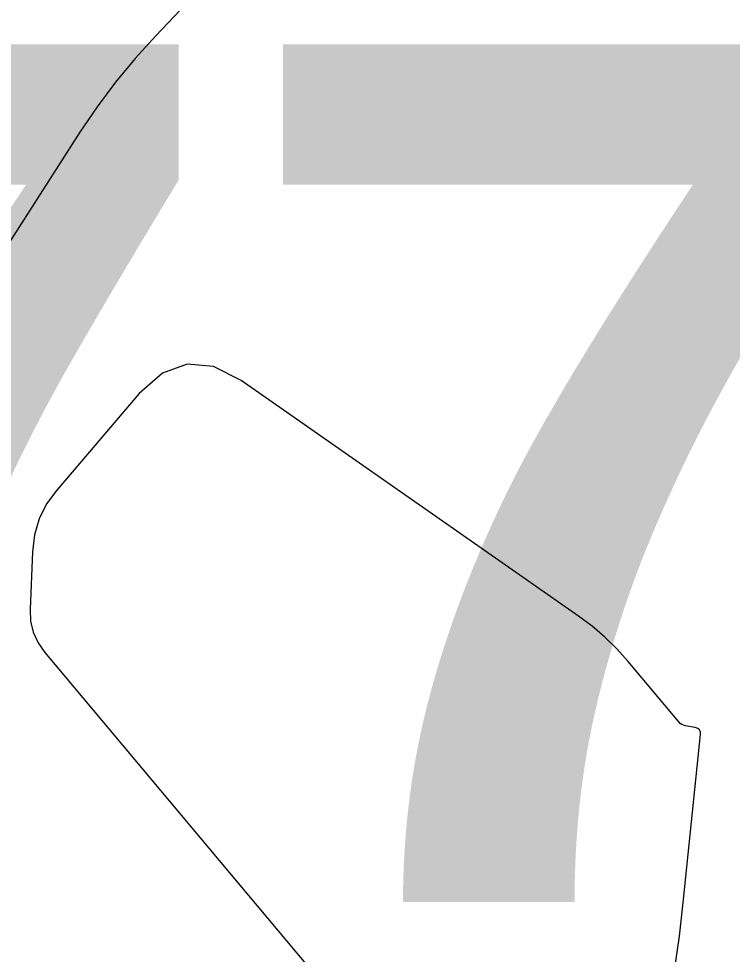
# Model space of a CAD drawing. Extents: x 2498567 to 2501210, y 7092229 to 7094464.
# Drawn here: x 2499569.22 to 2499573.21, y 7093404.55 to 7093409.79 of the extents above; entities that cross this region are included whole.
import ezdxf

# ---------------------------------------------------------------- set-up
doc = ezdxf.new("R2010")
doc.units = 0
doc.header["$MEASUREMENT"] = 0
doc.linetypes.add('DGN Style 5', pattern=[531.948115, 227.977763, -303.970351])
doc.layers.add('Level 31', color=254, linetype='Continuous', lineweight=0)
doc.layers.add('Level 35', color=254, linetype='Continuous', lineweight=0)
doc.styles.get("Standard").update_dxf_attribs({"font": 'ARIALBD.TTF'})

msp = doc.modelspace()

# ---------------------------------------------------------------- linework, layer by layer
at = {"layer": 'Level 31', "color": 35, "linetype": 'Continuous', "lineweight": 13}
for p, q in [((2499570.1649, 7093407.8531), (2499570.0264, 7093407.8025)), ((2499570.3117, 7093407.8389), (2499570.1649, 7093407.8531)), ((2499570.0264, 7093407.8025), (2499569.896, 7093407.6873)), ((2499570.4668, 7093407.7601), (2499570.3117, 7093407.8389)), ((2499572.353, 7093406.4427), (2499570.4668, 7093407.7601)), ((2499569.896, 7093407.6873), (2499569.4348, 7093407.1478)), ((2499569.4348, 7093407.1478), (2499569.3785, 7093407.0702)), ((2499569.3785, 7093407.0702), (2499569.3371, 7093406.9867)), ((2499569.3371, 7093406.9867), (2499569.3106, 7093406.8973)), ((2499569.3106, 7093406.8973), (2499569.2991, 7093406.8021)), ((2499569.2991, 7093406.8021), (2499569.2861, 7093406.4814)), ((2499569.2861, 7093406.4814), (2499569.2891, 7093406.4146)), ((2499572.4285, 7093406.3862), (2499572.353, 7093406.4427)), ((2499569.2891, 7093406.4146), (2499569.304, 7093406.3519)), ((2499569.304, 7093406.3519), (2499569.3305, 7093406.2932)), ((2499572.4998, 7093406.3252), (2499572.4285, 7093406.3862)), ((2499569.3305, 7093406.2932), (2499569.3688, 7093406.2385)), ((2499572.5669, 7093406.2595), (2499572.4998, 7093406.3252)), ((2499569.3688, 7093406.2385), (2499570.9005, 7093404.4103)), ((2499572.6297, 7093406.1892), (2499572.5669, 7093406.2595)), ((2499572.9134, 7093405.8507), (2499572.6297, 7093406.1892)), ((2499572.9214, 7093405.8426), (2499572.9134, 7093405.8507)), ((2499572.9304, 7093405.8363), (2499572.9214, 7093405.8426)), ((2499572.9404, 7093405.8316), (2499572.9304, 7093405.8363)), ((2499572.9514, 7093405.8287), (2499572.9404, 7093405.8316)), ((2499573.005, 7093405.8191), (2499572.9514, 7093405.8287)), ((2499573.0192, 7093405.8145), (2499573.005, 7093405.8191)), ((2499573.0288, 7093405.8064), (2499573.0192, 7093405.8145)), ((2499572.94, 7093404.857), (2499573.0345, 7093405.78)), ((2499573.0339, 7093405.7949), (2499573.0288, 7093405.8064)), ((2499573.0345, 7093405.78), (2499573.0339, 7093405.7949)), ((2499572.9166, 7093404.6524), (2499572.94, 7093404.857)), ((2499572.8881, 7093404.4486), (2499572.9166, 7093404.6524))]:
    msp.add_line(p, q, dxfattribs=at)
at = {"layer": 'Level 35', "color": 35, "linetype": 'DGN Style 5', "lineweight": 0, "flags": 128}
msp.add_lwpolyline([(2499581.8509, 7093417.7049), (2499580.9796, 7093417.2885), (2499580.7562, 7093417.1803), (2499580.5339, 7093417.0699), (2499580.3127, 7093416.9573), (2499580.0927, 7093416.8423), (2499579.3759, 7093416.4632), (2499579.2245, 7093416.3786), (2499579.0776, 7093416.2872), (2499578.9351, 7093416.1889), (2499578.7972, 7093416.0838), (2499577.9139, 7093415.378), (2499577.7255, 7093415.2258), (2499577.5387, 7093415.0716), (2499577.3535, 7093414.9155), (2499577.17, 7093414.7574), (2499576.4738, 7093414.1512), (2499576.3217, 7093414.0254), (2499576.1639, 7093413.9078), (2499576.0002, 7093413.7984), (2499575.8307, 7093413.6972), (2499574.376, 7093412.878), (2499574.0659, 7093412.6997), (2499573.7591, 7093412.5161), (2499573.4555, 7093412.3271), (2499573.1553, 7093412.1327), (2499571.292, 7093410.9032), (2499571.0909, 7093410.7621), (2499570.8989, 7093410.6103), (2499570.7159, 7093410.4476), (2499570.5419, 7093410.2742), (2499569.9885, 7093409.69), (2499569.873, 7093409.5624), (2499569.7639, 7093409.4297), (2499569.6612, 7093409.2921), (2499569.5648, 7093409.1496), (2499568.6494, 7093407.7253), (2499568.588, 7093407.6332), (2499568.5236, 7093407.5434), (2499568.4562, 7093407.4559), (2499568.3857, 7093407.3706), (2499568.1506, 7093407.0956), (2499568.1062, 7093407.0344), (2499568.0735, 7093406.9685), (2499568.0526, 7093406.898), (2499568.0436, 7093406.8229), (2499567.9185, 7093403.7535), (2499567.9272, 7093403.5633), (2499567.9694, 7093403.3845), (2499568.0451, 7093403.2171), (2499568.1543, 7093403.0611), (2499568.5968, 7093402.533), (2499568.6697, 7093402.4467), (2499568.7432, 7093402.3609), (2499568.8174, 7093402.2757), (2499568.8922, 7093402.191), (2499569.1376, 7093401.9154), (2499569.1868, 7093401.8543), (2499569.2292, 7093401.7893), (2499569.2647, 7093401.7203), (2499569.2934, 7093401.6474), (2499569.5481, 7093400.8928), (2499569.6103, 7093400.7356), (2499569.6879, 7093400.5876), (2499569.7808, 7093400.4486), (2499569.889, 7093400.3188), (2499570.3575, 7093399.8124), (2499570.4605, 7093399.7069), (2499570.5688, 7093399.6074), (2499570.6824, 7093399.514), (2499570.8012, 7093399.4267), (2499574.4222, 7093396.9134), (2499574.6261, 7093396.7638), (2499574.8212, 7093396.6042), (2499575.0077, 7093396.4345), (2499575.1855, 7093396.2548), (2499575.752, 7093395.6511), (2499575.8769, 7093395.526), (2499576.0089, 7093395.4094), (2499576.1479, 7093395.3013), (2499576.294, 7093395.2017), (2499576.8746, 7093394.8319), (2499576.9952, 7093394.7483), (2499577.1082, 7093394.6562), (2499577.2136, 7093394.5554), (2499577.3114, 7093394.446), (2499578.4484, 7093393.0711), (2499578.6901, 7093392.775), (2499578.9281, 7093392.476), (2499579.1623, 7093392.1739), (2499579.3927, 7093391.8689), (2499580.318, 7093390.6277), (2499580.5072, 7093390.3566), (2499580.6783, 7093390.0752), (2499580.8313, 7093389.7836), (2499580.9662, 7093389.4818), (2499583.3969, 7093383.5509), (2499583.5636, 7093383.161), (2499583.7419, 7093382.7766), (2499583.9316, 7093382.3978), (2499584.1329, 7093382.0246), (2499584.8092, 7093380.8143), (2499584.9555, 7093380.5558), (2499585.1044, 7093380.2988), (2499585.256, 7093380.0434), (2499585.4102, 7093379.7895), (2499586.6103, 7093377.8371), (2499586.6296, 7093377.8036), (2499586.6469, 7093377.7691), (2499586.6622, 7093377.7337), (2499586.6755, 7093377.6974), (2499586.7155, 7093377.5772), (2499586.7257, 7093377.5525), (2499586.7388, 7093377.5298), (2499586.755, 7093377.5092), (2499586.7742, 7093377.4906), (2499586.9406, 7093377.35), (2499586.9642, 7093377.335), (2499586.9837, 7093377.3336), (2499586.9991, 7093377.3457), (2499587.0104, 7093377.3713), (2499587.0406, 7093377.477), (2499587.0491, 7093377.4975), (2499587.0618, 7093377.5135), (2499587.0786, 7093377.5251), (2499587.0995, 7093377.5322), (2499588.8074, 7093377.8998), (2499588.922, 7093377.9418), (2499588.9991, 7093378.0105), (2499589.0387, 7093378.1059), (2499589.0409, 7093378.228), (2499588.9736, 7093378.7759), (2499588.9711, 7093378.8175), (2499588.9739, 7093378.8583), (2499588.9821, 7093378.8985), (2499588.9955, 7093378.9379), (2499589.0482, 7093379.0655), (2499589.0601, 7093379.0926), (2499589.0732, 7093379.119), (2499589.0874, 7093379.1448), (2499589.1028, 7093379.17), (2499590.445, 7093381.2554), (2499590.4959, 7093381.3268), (2499590.5531, 7093381.3922), (2499590.6164, 7093381.4517), (2499590.6859, 7093381.5052), (2499590.923, 7093381.6702), (2499590.9729, 7093381.7067), (2499591.0209, 7093381.7454), (2499591.067, 7093381.7863), (2499591.1113, 7093381.8294), (2499592.588, 7093383.3359), (2499592.7034, 7093383.4537), (2499592.8188, 7093383.5715), (2499592.9341, 7093383.6894), (2499593.0493, 7093383.8073), (2499593.4257, 7093384.1925), (2499593.5069, 7093384.2745), (2499593.5891, 7093384.3555), (2499593.6724, 7093384.4354), (2499593.7567, 7093384.5142), (2499594.502, 7093385.2018), (2499594.6656, 7093385.3439), (2499594.8368, 7093385.4753), (2499595.0156, 7093385.596), (2499595.2022, 7093385.7062), (2499597.9372, 7093387.2122), (2499598.0737, 7093387.2929), (2499598.2046, 7093387.3816), (2499598.3296, 7093387.4783), (2499598.4489, 7093387.5828), (2499598.8293, 7093387.9374), (2499598.9041, 7093388.0174), (2499598.9654, 7093388.1053), (2499599.0134, 7093388.2012), (2499599.0479, 7093388.3051), (2499599.1926, 7093388.8664), (2499599.2176, 7093388.9649), (2499599.2417, 7093389.0636), (2499599.265, 7093389.1625), (2499599.2874, 7093389.2616), (2499599.3592, 7093389.5857), (2499599.3687, 7093389.6544), (2499599.3665, 7093389.7217), (2499599.3525, 7093389.7876), (2499599.3267, 7093389.852), (2499598.9177, 7093390.675), (2499598.8409, 7093390.8539), (2499598.7856, 7093391.0379), (2499598.7519, 7093391.2271), (2499598.7398, 7093391.4215), (2499598.727, 7093393.3635), (2499598.7508, 7093393.7726), (2499598.8276, 7093394.1675), (2499598.9576, 7093394.5483), (2499599.1406, 7093394.9149), (2499600.3911, 7093397.0601), (2499600.4091, 7093397.1024), (2499600.413, 7093397.1437), (2499600.403, 7093397.184), (2499600.3789, 7093397.2232), (2499600.2713, 7093397.3571), (2499600.2518, 7093397.3796), (2499600.2309, 7093397.4005), (2499600.2084, 7093397.4198), (2499600.1844, 7093397.4374), (2499600.1037, 7093397.4924), (2499600.0874, 7093397.5051), (2499600.0732, 7093397.5195), (2499600.061, 7093397.5357), (2499600.0509, 7093397.5537), (2499599.3327, 7093399.0367), (2499599.3142, 7093399.0756), (2499599.296, 7093399.1146), (2499599.2783, 7093399.1539), (2499599.261, 7093399.1934), (2499599.2051, 7093399.3226), (2499599.1927, 7093399.3501), (2499599.1794, 7093399.3771), (2499599.1651, 7093399.4036), (2499599.15, 7093399.4296), (2499597.7337, 7093401.7731), (2499597.7147, 7093401.806), (2499597.6972, 7093401.8396), (2499597.6811, 7093401.8739), (2499597.6665, 7093401.909), (2499597.6211, 7093402.0246), (2499597.6121, 7093402.0496), (2499597.6044, 7093402.075), (2499597.5982, 7093402.1007), (2499597.5933, 7093402.1268), (2499597.0948, 7093405.264), (2499597.0825, 7093405.3197), (2499597.0637, 7093405.3726), (2499597.0384, 7093405.4228), (2499597.0066, 7093405.4702), (2499596.8811, 7093405.6351), (2499596.8627, 7093405.6603), (2499596.8454, 7093405.6862), (2499596.8292, 7093405.7129), (2499596.8141, 7093405.7402), (2499596.7666, 7093405.8306), (2499596.7554, 7093405.8491), (2499596.7423, 7093405.8658), (2499596.7271, 7093405.8808), (2499596.7101, 7093405.894), (2499594.4797, 7093407.4165), (2499594.0378, 7093407.7703), (2499593.6681, 7093408.1793), (2499593.3705, 7093408.6433), (2499593.145, 7093409.1626), (2499592.1337, 7093412.0818), (2499592.1202, 7093412.1215), (2499592.107, 7093412.1612), (2499592.0942, 7093412.2011), (2499592.0818, 7093412.2411), (2499592.0418, 7093412.372), (2499592.0336, 7093412.4001), (2499592.0259, 7093412.4284), (2499592.0189, 7093412.4568), (2499592.0124, 7093412.4854), (2499591.9628, 7093412.7179), (2499591.9491, 7093412.7662), (2499591.9293, 7093412.8112), (2499591.9035, 7093412.8531), (2499591.8716, 7093412.8918), (2499590.2686, 7093414.5958), (2499590.0624, 7093414.8142), (2499589.8555, 7093415.0318), (2499589.6479, 7093415.2488), (2499589.4395, 7093415.465), (2499588.54, 7093416.3954), (2499588.5044, 7093416.4352), (2499588.4724, 7093416.4774), (2499588.4439, 7093416.5221), (2499588.4188, 7093416.5693), (2499588.334, 7093416.7456), (2499588.3207, 7093416.7691), (2499588.3047, 7093416.7901), (2499588.2859, 7093416.8087), (2499588.2643, 7093416.8248), (2499588.1893, 7093416.8735), (2499588.1734, 7093416.8842), (2499588.1579, 7093416.8954), (2499588.1428, 7093416.9072), (2499588.1281, 7093416.9195), (2499586.465, 7093418.3559), (2499586.368, 7093418.4279), (2499586.2637, 7093418.4828), (2499586.1521, 7093418.5206), (2499586.0331, 7093418.5413), (2499585.6323, 7093418.5811), (2499585.5469, 7093418.5854), (2499585.4623, 7093418.5811), (2499585.3786, 7093418.5683), (2499585.2958, 7093418.5469), (2499584.4207, 7093418.275), (2499584.2324, 7093418.2204), (2499584.0424, 7093418.173), (2499583.8507, 7093418.1328), (2499583.6574, 7093418.0999), (2499582.6335, 7093417.9451), (2499582.4311, 7093417.9069), (2499582.2332, 7093417.8542), (2499582.0398, 7093417.7868), (2499581.8509, 7093417.7049)], dxfattribs=at)

# ---------------------------------------------------------------- texts
at = {"layer": 'Level 31', "color": 35}
msp.add_text('770', height=4.8, dxfattribs=at).set_placement((2499566.6831, 7093404.8427))

doc.saveas('drawing.dxf')
